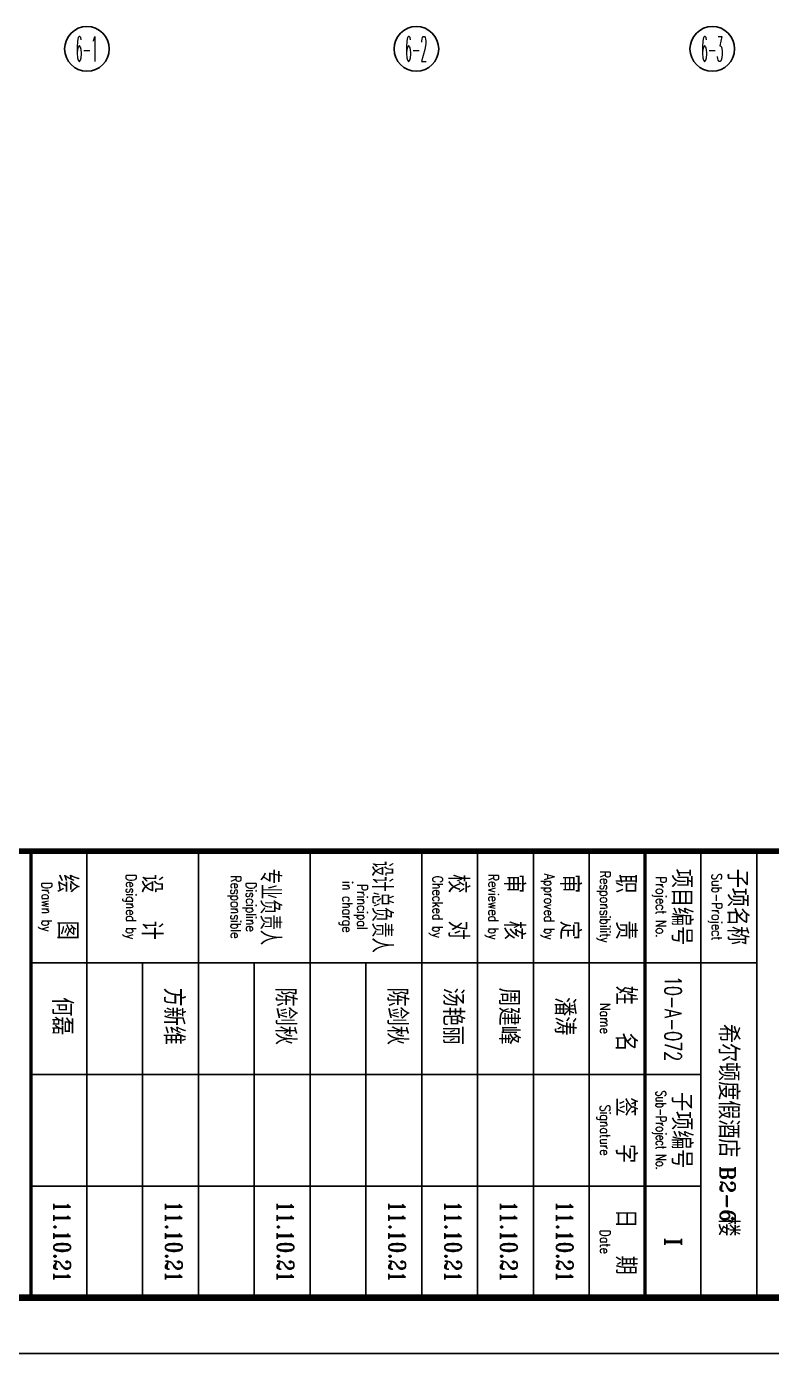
# Model space of a CAD drawing. Extents: x -395226 to -176901, y -140672 to 68263.
# Drawn here: x -387415 to -380745, y 8813 to 20700 of the extents above; entities that cross this region are included whole.
import ezdxf
from ezdxf.enums import TextEntityAlignment as Align

# ---------------------------------------------------------------- set-up
doc = ezdxf.new("R2010")
doc.units = 0
doc.header["$LTSCALE"] = 1000
doc.header["$MEASUREMENT"] = 0
doc.linetypes.add('ACAD_ISO08W100', pattern=[36, 24, -3, 6, -3])
doc.layers.get('0').update_dxf_attribs({"linetype": 'CONTINUOUS'})
for name, color, linetype in [('A-AXIS', 3, 'CONTINUOUS'), ('A-AXIS-TEXT', 7, 'CONTINUOUS'), ('A-DOTE', 8, 'ACAD_ISO08W100'), ('图框', 7, 'CONTINUOUS')]:
    doc.layers.add(name, color=color, linetype=linetype)
doc.styles.add('COMPLEX', font='COMPLEX')
doc.styles.add('TKZ1_tjhts.shx', font='tjromant.shx', dxfattribs={"bigfont": 'tjhts.shx'})
doc.styles.add('TKZ2_tjkts.shx', font='tjromant.shx', dxfattribs={"bigfont": 'tjkts.shx'})

# ---------------------------------------------------------------- blocks, each defined once
blk = doc.blocks.new('_AXISO')
blk.add_circle((0, 0), 0.5)
at = {"layer": 'A-AXIS-TEXT', "style": 'COMPLEX', "width": 1.041667}
blk.add_attdef('A', text='', height=0.56, dxfattribs=at).set_placement((-0.25, -0.28), (0.25, -0.28), align=Align.FIT)
blk = doc.blocks.new('Grid')
at = {"layer": 'A-AXIS'}
ref = blk.add_blockref('_AXISO', (-22498.2, -15580), dxfattribs=dict(at, xscale=-400.0000000232831, yscale=399.9999999941792, zscale=400, rotation=180))
ref.add_attrib('A', '6-1', dxfattribs={"layer": 'A-AXIS-TEXT', "height": 224, "style": 'COMPLEX', "width": 0.334578}).set_placement((-22598.2, -15692), (-22401.9, -15692), align=Align.FIT)
ref = blk.add_blockref('_AXISO', (-19548.2, -15580), dxfattribs=dict(at, xscale=-400.0000000232831, yscale=399.9999999941792, zscale=400, rotation=180))
ref.add_attrib('A', '6-2', dxfattribs={"layer": 'A-AXIS-TEXT', "height": 224, "style": 'COMPLEX', "width": 0.306696}).set_placement((-19648.2, -15692), (-19451.9, -15692), align=Align.FIT)
ref = blk.add_blockref('_AXISO', (-16898.2, -15580), dxfattribs=dict(at, xscale=-400.0000000232831, yscale=399.9999999941792, zscale=400, rotation=180))
ref.add_attrib('A', '6-3', dxfattribs={"layer": 'A-AXIS-TEXT', "height": 224, "style": 'COMPLEX', "width": 0.306696}).set_placement((-16998.2, -15692), (-16801.9, -15692), align=Align.FIT)
blk = doc.blocks.new('TJAD_TK_A0')
at = {"layer": '图框'}
for p, q in [((2162, -441.7), (2162, 399.3)), ((2072, -154.7), (2152, -154.7)), ((2092, -284.7), (2092, -154.7)), ((2072, -164.7), (2152, -164.7)), ((2112, -284.7), (2112, -164.7)), ((2132, -284.7), (2132, -164.7)), ((2072, -184.7), (2152, -184.7)), ((2072, -194.7), (2152, -194.7)), ((2072, -204.7), (2152, -204.7)), ((2072, -214.7), (2152, -214.7)), ((2092, -224.7), (2152, -224.7)), ((2072, -234.7), (2152, -234.7)), ((2092, -244.7), (2152, -244.7)), ((2072, -254.7), (2152, -254.7)), ((2092, -264.7), (2152, -264.7)), ((2072, -274.7), (2152, -274.7))]:
    blk.add_line(p, q, dxfattribs=at)
at = {"layer": '图框', "const_width": 1.2}
blk.add_lwpolyline([(2152, -431.7), (2152, 389.3), (998, 389.3), (998, -431.7)], close=True, dxfattribs=at)
at = {"layer": '图框'}
for points, const_width in [([(2072, 389.3), (2072, -431.7)], 1), ([(2072, -174.7), (2152, -174.7)], 0.6), ([(2072, -284.7), (2152, -284.7)], 0.6)]:
    blk.add_lwpolyline(points, dxfattribs=dict(at, const_width=const_width))
at = {"layer": '图框', "style": 'TKZ2_tjkts.shx'}
for s, p in [('子项名称', (2082, -158.16)), ('项目编号', (2082, -168.16)), ('子项编号', (2122, -168.16)), ('职  责', (2082, -178.16)), ('姓  名', (2102, -178.16)), ('签  字', (2122, -178.16)), ('日  期', (2142, -178.16)), ('审  定', (2082, -188.16)), ('审  核', (2082, -198.16)), ('校  对', (2082, -208.16)), ('设  计', (2082, -263.06)), ('绘  图', (2082, -278.16))]:
    blk.add_text(s, height=3.6, dxfattribs=at).set_placement(p, align=Align.MIDDLE_CENTER)
for s, height, width, p in [('Sub-Project', 1.8, 0.8, (2082, -161.86)), ('Project No.', 1.8, 0.8, (2082, -171.86)), ('Sub-Project No.', 1.8, 0.7, (2122, -171.86)), ('Responsibility', 1.8, 0.8, (2082, -181.86)), ('Name', 1.8, 0.8, (2102, -181.86)), ('Signature', 1.8, 0.8, (2122, -181.86)), ('Date', 1.8, 0.8, (2142, -181.86)), ('Approved by', 1.8, 0.8, (2082, -191.86)), ('Reviewed by', 1.8, 0.8, (2082, -201.86)), ('Checked by', 1.8, 0.8, (2082, -211.86)), ('设计总负责人', 3.6, 0.8, (2082, -221.83)), ('Principal', 1.8, 0.8, (2082, -225.35)), ('in charge', 1.8, 0.8, (2082, -228)), ('专业负责人', 3.6, 0.8, (2082, -241.83)), ('Discipline', 1.8, 0.8, (2082, -245.28)), ('Responsible', 1.8, 0.8, (2082, -248)), ('Designed by', 1.8, 0.8, (2082, -266.76)), ('Drawn by', 1.8, 0.8, (2082, -281.86))]:
    blk.add_text(s, height=height, dxfattribs=dict(at, width=width)).set_placement(p, align=Align.MIDDLE_CENTER)
blk = doc.blocks.new('TK-A0')
at = {"layer": '图框', "xscale": 50, "yscale": 50, "zscale": 50, "rotation": 270}
blk.add_blockref('TJAD_TK_A0', (1060, 108100), dxfattribs=at)
at = {"layer": '图框', "style": 'TKZ1_tjhts.shx'}
for s, width, p in [('10-A-072', 0.7, (-7425, 3000)), ('11.10.21', 0.8, (-12895, 1002)), ('11.10.21', 0.8, (-11895, 1002)), ('11.10.21', 0.8, (-10895, 1002)), ('11.10.21', 0.8, (-9895, 1002)), ('11.10.21', 0.8, (-9395, 1002)), ('11.10.21', 0.8, (-8895, 1002)), ('11.10.21', 0.8, (-8395, 1002))]:
    blk.add_text(s, height=150, rotation=270, dxfattribs=dict(at, width=width)).set_placement(p, align=Align.MIDDLE_CENTER)
for s, height, p in [('方新维', 180, (-11895, 3021)), ('陈剑秋', 180, (-10895, 3021)), ('陈剑秋', 180, (-9895, 3021)), ('汤艳丽', 180, (-9395, 3021)), ('周建峰', 180, (-8895, 3021)), ('何磊', 180, (-12895, 3021)), ('潘涛', 180, (-8395, 3021)), ('希尔顿度假酒店    楼', 180, (-6928, 2000)), ('B2-6', 135, (-6937, 1428)), ('I', 150, (-7425, 1000))]:
    blk.add_text(s, height=height, rotation=270, dxfattribs=at).set_placement(p, align=Align.MIDDLE_CENTER)

msp = doc.modelspace()

# ---------------------------------------------------------------- block references
msp.add_blockref('TK-A0', (-374200.7, 8812.9))
at = {"layer": 'A-DOTE'}
msp.add_blockref('Grid', (-364376, 36079.8), dxfattribs=at)

doc.saveas('drawing.dxf')
